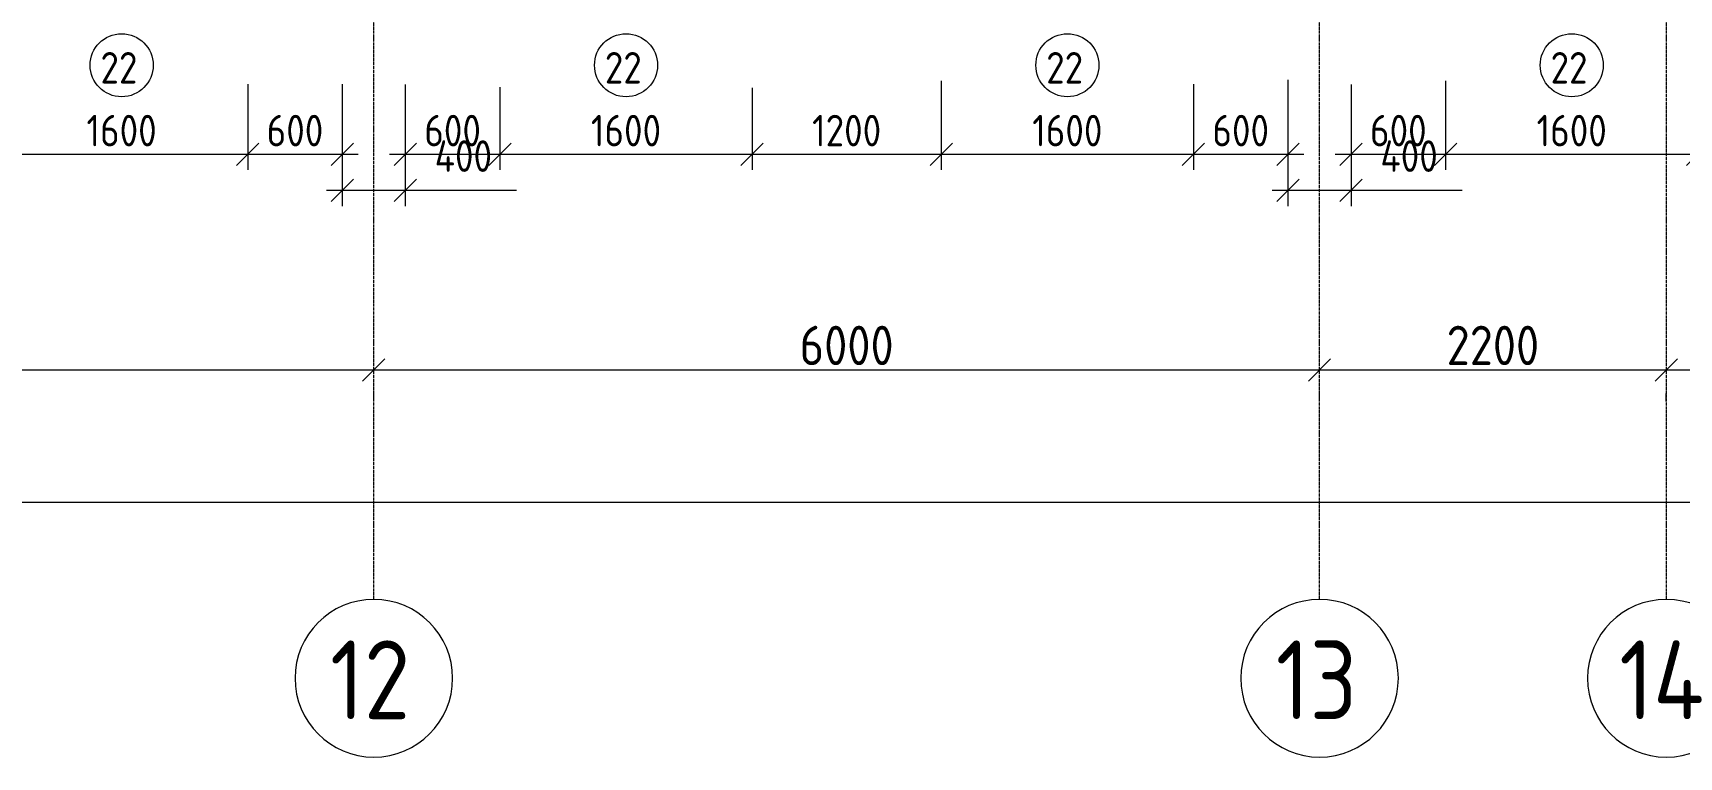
# Model space of a CAD drawing. Header units: millimetres. Extents: x -56773 to 221258, y -262288 to 26541.
# Drawn here: x 31646 to 42090, y -210602 to -206008 of the extents above; entities that cross this region are included whole.
import ezdxf

# ---------------------------------------------------------------- set-up
doc = ezdxf.new("R2010")
doc.units = ezdxf.units.MM
doc.linetypes.add('ADSK_Линия сетки', pattern=[25, 20, -2.5, 0, -2.5])
for name, color, linetype, lineweight in [('Марки окон', 7, 'Continuous', 20), ('Оси', 7, 'Continuous', 9), ('Размеры', 7, 'Continuous', 9)]:
    doc.layers.add(name, color=color, linetype=linetype, lineweight=lineweight)
doc.styles.add('GOST Common', font='', dxfattribs={"width": 0.9, "height": 500})
doc.styles.add('GOST Common_2', font='', dxfattribs={"width": 0.9, "height": 250})
doc.styles.add('GOST Common_3', font='', dxfattribs={"width": 0.9, "height": 200})
doc.styles.get('GOST Common').set_extended_font_data('GOST Common')
doc.styles.get('GOST Common_2').set_extended_font_data('GOST Common')
doc.styles.get('GOST Common_3').set_extended_font_data('GOST Common')
doc.dimstyles.new('ADSK_Основной_2_0', dxfattribs={"dimscale": 304.8, "dimtxt": 201.142999, "dimasz": 0.463911, "dimexe": 0.328084, "dimexo": 0.328084, "dimgap": 0.164042, "dimtad": 1, "dimdec": 3, "dimrnd": 0.001, "dimdsep": 46, "dimtxsty": 'GOST Common_3', "dimblk1": 'OBLIQUE', "dimblk2": 'OBLIQUE', "dimsah": 1, "dimcen": 0.09, "dimdle": 0.328084, "dimazin": 2, "dimtfac": 1, "dimtdec": 4, "dimtix": 1, "dimtmove": 0, "dimatfit": 3, "dimfxl": 1, "dimtvp": 1, "dimtolj": 1, "dimtzin": 0, "dimlwd": 20, "dimlwe": 20, "dimarcsym": 2})
doc.dimstyles.new('ADSK_Основной_2_0_1', dxfattribs={"dimscale": 304.8, "dimtxt": 201.142999, "dimasz": 0.463911, "dimexe": 0.328084, "dimexo": 0.328084, "dimgap": 0.164042, "dimtad": 1, "dimdec": 3, "dimrnd": 0.001, "dimdsep": 46, "dimtxsty": 'GOST Common_3', "dimblk1": 'OBLIQUE', "dimblk2": 'OBLIQUE', "dimsah": 1, "dimcen": 0.09, "dimdle": 0.328084, "dimazin": 2, "dimtfac": 1, "dimtdec": 4, "dimtix": 1, "dimtmove": 1, "dimatfit": 3, "dimfxl": 1, "dimtvp": 1, "dimtolj": 1, "dimtzin": 0, "dimlwd": 20, "dimlwe": 20, "dimarcsym": 2})
doc.dimstyles.new('ADSK_Основной_2_5_мм', dxfattribs={"dimscale": 304.8, "dimtxt": 251.428749, "dimasz": 0.463911, "dimexe": 0.492126, "dimexo": 0.984252, "dimgap": 0.098425, "dimtad": 1, "dimrnd": 0.01, "dimdsep": 46, "dimtxsty": 'GOST Common_2', "dimblk1": 'OBLIQUE', "dimblk2": 'OBLIQUE', "dimsah": 1, "dimcen": 0.09, "dimdle": 0.492126, "dimazin": 2, "dimtfac": 1, "dimtdec": 4, "dimtix": 1, "dimtmove": 0, "dimatfit": 3, "dimfxl": 1, "dimtvp": 1, "dimtolj": 1, "dimtzin": 0, "dimlwd": 20, "dimlwe": 20, "dimarcsym": 2})

# ---------------------------------------------------------------- blocks, each defined once
blk = doc.blocks.new('Ось сетки - Круг_Ø10 мм-8259-Кладочный план 4-го этажа')
at = {"layer": 'Оси', "lineweight": 20}
for start, end in [(360, 180), (180, 360)]:
    blk.add_arc((0, 0), 5, start, end, dxfattribs=at)
blk = doc.blocks.new('_Oblique')
at = {"color": 0, "linetype": 'ByBlock', "lineweight": -2}
blk.add_line((-0.5, -0.5), (0.5, 0.5), dxfattribs=at)
blk = doc.blocks.new('*D5855')
at = {"layer": 'Defpoints', "color": 0, "lineweight": 25, "transparency": 16777216}
for p in [(27809, -208046), (33809, -208046), (33809, -208146)]:
    blk.add_point(p, dxfattribs=at)
at = {"layer": 'Размеры', "color": 0, "lineweight": 20, "transparency": 16777216}
for p, q in [((27659, -208146), (33959, -208146)), ((27809, -208346), (27809, -208296)), ((33809, -208346), (33809, -208296))]:
    blk.add_line(p, q, dxfattribs=at)
at = {"layer": 'Размеры', "color": 0, "lineweight": 20, "transparency": 16777216, "xscale": 141.4, "yscale": 141.4, "zscale": 141.4, "rotation": 180}
blk.add_blockref('_Oblique', (27809, -208146), dxfattribs=at)
at = {"layer": 'Размеры', "color": 0, "lineweight": 20, "transparency": 16777216, "xscale": 141.4, "yscale": 141.4, "zscale": 141.4}
blk.add_blockref('_Oblique', (33809, -208146), dxfattribs=at)
at = {"layer": 'Размеры', "color": 0, "lineweight": 9, "transparency": 16777216, "insert": (30809, -207991), "char_height": 250, "width": 756.84, "attachment_point": 5, "style": 'GOST Common_2'}
blk.add_mtext('\\A1;6000', dxfattribs=at)
blk = doc.blocks.new('*D5856')
at = {"layer": 'Defpoints', "color": 0, "lineweight": 25, "transparency": 16777216}
for p in [(33809, -208046), (39809, -208046), (39809, -208146)]:
    blk.add_point(p, dxfattribs=at)
at = {"layer": 'Размеры', "color": 0, "lineweight": 20, "transparency": 16777216}
for p, q in [((33659, -208146), (39959, -208146)), ((33809, -208346), (33809, -208296)), ((39809, -208346), (39809, -208296))]:
    blk.add_line(p, q, dxfattribs=at)
at = {"layer": 'Размеры', "color": 0, "lineweight": 20, "transparency": 16777216, "xscale": 141.4, "yscale": 141.4, "zscale": 141.4, "rotation": 180}
blk.add_blockref('_Oblique', (33809, -208146), dxfattribs=at)
at = {"layer": 'Размеры', "color": 0, "lineweight": 20, "transparency": 16777216, "xscale": 141.4, "yscale": 141.4, "zscale": 141.4}
blk.add_blockref('_Oblique', (39809, -208146), dxfattribs=at)
at = {"layer": 'Размеры', "color": 0, "lineweight": 9, "transparency": 16777216, "insert": (36809, -207991), "char_height": 250, "width": 756.84, "attachment_point": 5, "style": 'GOST Common_2'}
blk.add_mtext('\\A1;6000', dxfattribs=at)
blk = doc.blocks.new('*D5857')
at = {"layer": 'Defpoints', "color": 0, "lineweight": 25, "transparency": 16777216}
for p in [(39809, -208046), (42009, -208046), (42009, -208146)]:
    blk.add_point(p, dxfattribs=at)
at = {"layer": 'Размеры', "color": 0, "lineweight": 20, "transparency": 16777216}
for p, q in [((39659, -208146), (42159, -208146)), ((39809, -208346), (39809, -208296)), ((42009, -208346), (42009, -208296))]:
    blk.add_line(p, q, dxfattribs=at)
at = {"layer": 'Размеры', "color": 0, "lineweight": 20, "transparency": 16777216, "xscale": 141.4, "yscale": 141.4, "zscale": 141.4, "rotation": 180}
blk.add_blockref('_Oblique', (39809, -208146), dxfattribs=at)
at = {"layer": 'Размеры', "color": 0, "lineweight": 20, "transparency": 16777216, "xscale": 141.4, "yscale": 141.4, "zscale": 141.4}
blk.add_blockref('_Oblique', (42009, -208146), dxfattribs=at)
at = {"layer": 'Размеры', "color": 0, "lineweight": 9, "transparency": 16777216, "insert": (40909, -207991), "char_height": 250, "width": 756.84, "attachment_point": 5, "style": 'GOST Common_2'}
blk.add_mtext('\\A1;2200', dxfattribs=at)
blk = doc.blocks.new('*D5858')
at = {"layer": 'Defpoints', "color": 0, "lineweight": 25, "transparency": 16777216}
for p in [(42009, -208046), (45809, -208046), (45809, -208146)]:
    blk.add_point(p, dxfattribs=at)
at = {"layer": 'Размеры', "color": 0, "lineweight": 20, "transparency": 16777216}
for p, q in [((41859, -208146), (45959, -208146)), ((42009, -208346), (42009, -208296)), ((45809, -208346), (45809, -208296))]:
    blk.add_line(p, q, dxfattribs=at)
at = {"layer": 'Размеры', "color": 0, "lineweight": 20, "transparency": 16777216, "xscale": 141.4, "yscale": 141.4, "zscale": 141.4, "rotation": 180}
blk.add_blockref('_Oblique', (42009, -208146), dxfattribs=at)
at = {"layer": 'Размеры', "color": 0, "lineweight": 20, "transparency": 16777216, "xscale": 141.4, "yscale": 141.4, "zscale": 141.4}
blk.add_blockref('_Oblique', (45809, -208146), dxfattribs=at)
at = {"layer": 'Размеры', "color": 0, "lineweight": 9, "transparency": 16777216, "insert": (43909, -207991), "char_height": 250, "width": 756.84, "attachment_point": 5, "style": 'GOST Common_2'}
blk.add_mtext('\\A1;3800', dxfattribs=at)
blk = doc.blocks.new('*D5869')
at = {"layer": 'Defpoints', "color": 0, "lineweight": 25, "transparency": 16777216}
for p in [(-19591, -208886), (61609, -208886), (61609, -208986)]:
    blk.add_point(p, dxfattribs=at)
at = {"layer": 'Размеры', "color": 0, "lineweight": 20, "transparency": 16777216}
for p, q in [((-19741, -208986), (61759, -208986)), ((-19591, -209186), (-19591, -209136)), ((61609, -209186), (61609, -209136))]:
    blk.add_line(p, q, dxfattribs=at)
at = {"layer": 'Размеры', "color": 0, "lineweight": 20, "transparency": 16777216, "xscale": 141.4, "yscale": 141.4, "zscale": 141.4, "rotation": 180}
blk.add_blockref('_Oblique', (-19591, -208986), dxfattribs=at)
at = {"layer": 'Размеры', "color": 0, "lineweight": 20, "transparency": 16777216, "xscale": 141.4, "yscale": 141.4, "zscale": 141.4}
blk.add_blockref('_Oblique', (61609, -208986), dxfattribs=at)
at = {"layer": 'Размеры', "color": 0, "lineweight": 9, "transparency": 16777216, "insert": (21009, -208831), "char_height": 250, "width": 889.8, "attachment_point": 5, "style": 'GOST Common_2'}
blk.add_mtext('\\A1;81200', dxfattribs=at)
blk = doc.blocks.new('*D5791')
at = {"layer": 'Defpoints', "color": 0, "lineweight": 25, "transparency": 16777216}
for p in [(31409, -206241), (33009, -206233), (33009, -206778)]:
    blk.add_point(p, dxfattribs=at)
at = {"layer": 'Размеры', "color": 0, "lineweight": 20, "transparency": 16777216}
for p, q in [((31409, -206341), (31409, -206878)), ((33009, -206333), (33009, -206878)), ((31309, -206778), (33109, -206778))]:
    blk.add_line(p, q, dxfattribs=at)
at = {"layer": 'Размеры', "color": 0, "lineweight": 20, "transparency": 16777216, "xscale": 141.4, "yscale": 141.4, "zscale": 141.4, "rotation": 180}
blk.add_blockref('_Oblique', (31409, -206778), dxfattribs=at)
at = {"layer": 'Размеры', "color": 0, "lineweight": 20, "transparency": 16777216, "xscale": 141.4, "yscale": 141.4, "zscale": 141.4}
blk.add_blockref('_Oblique', (33009, -206778), dxfattribs=at)
at = {"layer": 'Размеры', "color": 0, "lineweight": 9, "transparency": 16777216, "insert": (32209, -206628), "char_height": 200, "width": 560.47, "attachment_point": 5, "style": 'GOST Common_3'}
blk.add_mtext('\\A1;1600', dxfattribs=at)
blk = doc.blocks.new('*D5792')
at = {"layer": 'Defpoints', "color": 0, "lineweight": 25, "transparency": 16777216}
for p in [(33009, -206233), (33609, -206234), (33609, -206778)]:
    blk.add_point(p, dxfattribs=at)
at = {"layer": 'Размеры', "color": 0, "lineweight": 20, "transparency": 16777216}
for p, q in [((33009, -206333), (33009, -206878)), ((33609, -206334), (33609, -206878)), ((32909, -206778), (33709, -206778))]:
    blk.add_line(p, q, dxfattribs=at)
at = {"layer": 'Размеры', "color": 0, "lineweight": 20, "transparency": 16777216, "xscale": 141.4, "yscale": 141.4, "zscale": 141.4, "rotation": 180}
blk.add_blockref('_Oblique', (33009, -206778), dxfattribs=at)
at = {"layer": 'Размеры', "color": 0, "lineweight": 20, "transparency": 16777216, "xscale": 141.4, "yscale": 141.4, "zscale": 141.4}
blk.add_blockref('_Oblique', (33609, -206778), dxfattribs=at)
at = {"layer": 'Размеры', "color": 0, "lineweight": 9, "transparency": 16777216, "insert": (33309, -206628), "char_height": 200, "width": 454.11, "attachment_point": 5, "style": 'GOST Common_3'}
blk.add_mtext('\\A1;600', dxfattribs=at)
blk = doc.blocks.new('*D5793')
at = {"layer": 'Defpoints', "color": 0, "lineweight": 25, "transparency": 16777216}
for p in [(33609, -206234), (34009, -206235), (34009, -207007)]:
    blk.add_point(p, dxfattribs=at)
at = {"layer": 'Размеры', "color": 0, "lineweight": 20, "transparency": 16777216}
for p, q in [((33609, -206334), (33609, -207107)), ((34009, -206335), (34009, -207107)), ((33509, -207007), (34009, -207007)), ((34009, -207007), (34714, -207007))]:
    blk.add_line(p, q, dxfattribs=at)
at = {"layer": 'Размеры', "color": 0, "lineweight": 20, "transparency": 16777216, "xscale": 141.4, "yscale": 141.4, "zscale": 141.4, "rotation": 180}
blk.add_blockref('_Oblique', (33609, -207007), dxfattribs=at)
at = {"layer": 'Размеры', "color": 0, "lineweight": 20, "transparency": 16777216, "xscale": 141.4, "yscale": 141.4, "zscale": 141.4}
blk.add_blockref('_Oblique', (34009, -207007), dxfattribs=at)
at = {"layer": 'Размеры', "color": 0, "lineweight": 9, "transparency": 16777216, "insert": (34195, -206690), "char_height": 200, "width": 474.56, "attachment_point": 1, "line_spacing_factor": 1.022761, "style": 'GOST Common_3'}
blk.add_mtext('\\A1;400', dxfattribs=at)
blk = doc.blocks.new('*D5794')
at = {"layer": 'Defpoints', "color": 0, "lineweight": 25, "transparency": 16777216}
for p in [(34009, -206235), (34609, -206252), (34609, -206778)]:
    blk.add_point(p, dxfattribs=at)
at = {"layer": 'Размеры', "color": 0, "lineweight": 20, "transparency": 16777216}
for p, q in [((34009, -206335), (34009, -206878)), ((34609, -206352), (34609, -206878)), ((33909, -206778), (34709, -206778))]:
    blk.add_line(p, q, dxfattribs=at)
at = {"layer": 'Размеры', "color": 0, "lineweight": 20, "transparency": 16777216, "xscale": 141.4, "yscale": 141.4, "zscale": 141.4, "rotation": 180}
blk.add_blockref('_Oblique', (34009, -206778), dxfattribs=at)
at = {"layer": 'Размеры', "color": 0, "lineweight": 20, "transparency": 16777216, "xscale": 141.4, "yscale": 141.4, "zscale": 141.4}
blk.add_blockref('_Oblique', (34609, -206778), dxfattribs=at)
at = {"layer": 'Размеры', "color": 0, "lineweight": 9, "transparency": 16777216, "insert": (34309, -206628), "char_height": 200, "width": 454.11, "attachment_point": 5, "style": 'GOST Common_3'}
blk.add_mtext('\\A1;600', dxfattribs=at)
blk = doc.blocks.new('*D5795')
at = {"layer": 'Defpoints', "color": 0, "lineweight": 25, "transparency": 16777216}
for p in [(34609, -206252), (36209, -206256), (36209, -206778)]:
    blk.add_point(p, dxfattribs=at)
at = {"layer": 'Размеры', "color": 0, "lineweight": 20, "transparency": 16777216}
for p, q in [((34609, -206352), (34609, -206878)), ((36209, -206356), (36209, -206878)), ((34509, -206778), (36309, -206778))]:
    blk.add_line(p, q, dxfattribs=at)
at = {"layer": 'Размеры', "color": 0, "lineweight": 20, "transparency": 16777216, "xscale": 141.4, "yscale": 141.4, "zscale": 141.4, "rotation": 180}
blk.add_blockref('_Oblique', (34609, -206778), dxfattribs=at)
at = {"layer": 'Размеры', "color": 0, "lineweight": 20, "transparency": 16777216, "xscale": 141.4, "yscale": 141.4, "zscale": 141.4}
blk.add_blockref('_Oblique', (36209, -206778), dxfattribs=at)
at = {"layer": 'Размеры', "color": 0, "lineweight": 9, "transparency": 16777216, "insert": (35409, -206628), "char_height": 200, "width": 560.47, "attachment_point": 5, "style": 'GOST Common_3'}
blk.add_mtext('\\A1;1600', dxfattribs=at)
blk = doc.blocks.new('*D5796')
at = {"layer": 'Defpoints', "color": 0, "lineweight": 25, "transparency": 16777216}
for p in [(36209, -206256), (37409, -206213), (37409, -206778)]:
    blk.add_point(p, dxfattribs=at)
at = {"layer": 'Размеры', "color": 0, "lineweight": 20, "transparency": 16777216}
for p, q in [((36209, -206356), (36209, -206878)), ((37409, -206313), (37409, -206878)), ((36109, -206778), (37509, -206778))]:
    blk.add_line(p, q, dxfattribs=at)
at = {"layer": 'Размеры', "color": 0, "lineweight": 20, "transparency": 16777216, "xscale": 141.4, "yscale": 141.4, "zscale": 141.4, "rotation": 180}
blk.add_blockref('_Oblique', (36209, -206778), dxfattribs=at)
at = {"layer": 'Размеры', "color": 0, "lineweight": 20, "transparency": 16777216, "xscale": 141.4, "yscale": 141.4, "zscale": 141.4}
blk.add_blockref('_Oblique', (37409, -206778), dxfattribs=at)
at = {"layer": 'Размеры', "color": 0, "lineweight": 9, "transparency": 16777216, "insert": (36809, -206628), "char_height": 200, "width": 560.47, "attachment_point": 5, "style": 'GOST Common_3'}
blk.add_mtext('\\A1;1200', dxfattribs=at)
blk = doc.blocks.new('*D5797')
at = {"layer": 'Defpoints', "color": 0, "lineweight": 25, "transparency": 16777216}
for p in [(37409, -206213), (39009, -206233), (39009, -206778)]:
    blk.add_point(p, dxfattribs=at)
at = {"layer": 'Размеры', "color": 0, "lineweight": 20, "transparency": 16777216}
for p, q in [((37409, -206313), (37409, -206878)), ((39009, -206333), (39009, -206878)), ((37309, -206778), (39109, -206778))]:
    blk.add_line(p, q, dxfattribs=at)
at = {"layer": 'Размеры', "color": 0, "lineweight": 20, "transparency": 16777216, "xscale": 141.4, "yscale": 141.4, "zscale": 141.4, "rotation": 180}
blk.add_blockref('_Oblique', (37409, -206778), dxfattribs=at)
at = {"layer": 'Размеры', "color": 0, "lineweight": 20, "transparency": 16777216, "xscale": 141.4, "yscale": 141.4, "zscale": 141.4}
blk.add_blockref('_Oblique', (39009, -206778), dxfattribs=at)
at = {"layer": 'Размеры', "color": 0, "lineweight": 9, "transparency": 16777216, "insert": (38209, -206628), "char_height": 200, "width": 560.47, "attachment_point": 5, "style": 'GOST Common_3'}
blk.add_mtext('\\A1;1600', dxfattribs=at)
blk = doc.blocks.new('*D5798')
at = {"layer": 'Defpoints', "color": 0, "lineweight": 25, "transparency": 16777216}
for p in [(39009, -206233), (39609, -206207), (39609, -206778)]:
    blk.add_point(p, dxfattribs=at)
at = {"layer": 'Размеры', "color": 0, "lineweight": 20, "transparency": 16777216}
for p, q in [((39009, -206333), (39009, -206878)), ((39609, -206307), (39609, -206878)), ((38909, -206778), (39709, -206778))]:
    blk.add_line(p, q, dxfattribs=at)
at = {"layer": 'Размеры', "color": 0, "lineweight": 20, "transparency": 16777216, "xscale": 141.4, "yscale": 141.4, "zscale": 141.4, "rotation": 180}
blk.add_blockref('_Oblique', (39009, -206778), dxfattribs=at)
at = {"layer": 'Размеры', "color": 0, "lineweight": 20, "transparency": 16777216, "xscale": 141.4, "yscale": 141.4, "zscale": 141.4}
blk.add_blockref('_Oblique', (39609, -206778), dxfattribs=at)
at = {"layer": 'Размеры', "color": 0, "lineweight": 9, "transparency": 16777216, "insert": (39309, -206628), "char_height": 200, "width": 454.11, "attachment_point": 5, "style": 'GOST Common_3'}
blk.add_mtext('\\A1;600', dxfattribs=at)
blk = doc.blocks.new('*D5799')
at = {"layer": 'Defpoints', "color": 0, "lineweight": 25, "transparency": 16777216}
for p in [(39609, -206207), (40009, -206235), (40009, -207007)]:
    blk.add_point(p, dxfattribs=at)
at = {"layer": 'Размеры', "color": 0, "lineweight": 20, "transparency": 16777216}
for p, q in [((39609, -206307), (39609, -207107)), ((40009, -206335), (40009, -207107)), ((39509, -207007), (40009, -207007)), ((40009, -207007), (40714, -207007))]:
    blk.add_line(p, q, dxfattribs=at)
at = {"layer": 'Размеры', "color": 0, "lineweight": 20, "transparency": 16777216, "xscale": 141.4, "yscale": 141.4, "zscale": 141.4, "rotation": 180}
blk.add_blockref('_Oblique', (39609, -207007), dxfattribs=at)
at = {"layer": 'Размеры', "color": 0, "lineweight": 20, "transparency": 16777216, "xscale": 141.4, "yscale": 141.4, "zscale": 141.4}
blk.add_blockref('_Oblique', (40009, -207007), dxfattribs=at)
at = {"layer": 'Размеры', "color": 0, "lineweight": 9, "transparency": 16777216, "insert": (40195, -206690), "char_height": 200, "width": 474.56, "attachment_point": 1, "line_spacing_factor": 1.022761, "style": 'GOST Common_3'}
blk.add_mtext('\\A1;400', dxfattribs=at)
blk = doc.blocks.new('*D5800')
at = {"layer": 'Defpoints', "color": 0, "lineweight": 25, "transparency": 16777216}
for p in [(40009, -206235), (40609, -206213), (40609, -206778)]:
    blk.add_point(p, dxfattribs=at)
at = {"layer": 'Размеры', "color": 0, "lineweight": 20, "transparency": 16777216}
for p, q in [((40009, -206335), (40009, -206878)), ((40609, -206313), (40609, -206878)), ((39909, -206778), (40709, -206778))]:
    blk.add_line(p, q, dxfattribs=at)
at = {"layer": 'Размеры', "color": 0, "lineweight": 20, "transparency": 16777216, "xscale": 141.4, "yscale": 141.4, "zscale": 141.4, "rotation": 180}
blk.add_blockref('_Oblique', (40009, -206778), dxfattribs=at)
at = {"layer": 'Размеры', "color": 0, "lineweight": 20, "transparency": 16777216, "xscale": 141.4, "yscale": 141.4, "zscale": 141.4}
blk.add_blockref('_Oblique', (40609, -206778), dxfattribs=at)
at = {"layer": 'Размеры', "color": 0, "lineweight": 9, "transparency": 16777216, "insert": (40309, -206628), "char_height": 200, "width": 454.11, "attachment_point": 5, "style": 'GOST Common_3'}
blk.add_mtext('\\A1;600', dxfattribs=at)
blk = doc.blocks.new('*D5801')
at = {"layer": 'Defpoints', "color": 0, "lineweight": 25, "transparency": 16777216}
for p in [(40609, -206213), (42209, -206252), (42209, -206778)]:
    blk.add_point(p, dxfattribs=at)
at = {"layer": 'Размеры', "color": 0, "lineweight": 20, "transparency": 16777216}
for p, q in [((40609, -206313), (40609, -206878)), ((42209, -206352), (42209, -206878)), ((40509, -206778), (42309, -206778))]:
    blk.add_line(p, q, dxfattribs=at)
at = {"layer": 'Размеры', "color": 0, "lineweight": 20, "transparency": 16777216, "xscale": 141.4, "yscale": 141.4, "zscale": 141.4, "rotation": 180}
blk.add_blockref('_Oblique', (40609, -206778), dxfattribs=at)
at = {"layer": 'Размеры', "color": 0, "lineweight": 20, "transparency": 16777216, "xscale": 141.4, "yscale": 141.4, "zscale": 141.4}
blk.add_blockref('_Oblique', (42209, -206778), dxfattribs=at)
at = {"layer": 'Размеры', "color": 0, "lineweight": 9, "transparency": 16777216, "insert": (41409, -206628), "char_height": 200, "width": 560.47, "attachment_point": 5, "style": 'GOST Common_3'}
blk.add_mtext('\\A1;1600', dxfattribs=at)
blk = doc.blocks.new('М_окна1 - Маркировка типоразмера-1510237-Кладочный план 4-го этажа')
at = {"layer": 'Марки окон'}
blk.add_circle((0, 0), 2, dxfattribs=at)

msp = doc.modelspace()

# ---------------------------------------------------------------- linework, layer by layer
at = {"layer": 'Оси', "linetype": 'ADSK_Линия сетки', "lineweight": 5}
for p, q in [((33809.3615, -209602.3427), (33809.3615, -188601.0153)), ((39809.3615, -209602.3427), (39809.3615, -188601.0153)), ((42009.3615, -209602.3427), (42009.3615, -188601.0153))]:
    msp.add_line(p, q, dxfattribs=at)

# ---------------------------------------------------------------- block references
at = {"layer": 'Марки окон', "lineweight": 9, "xscale": 99.99999999999993, "yscale": 99.99999999999993, "zscale": 99.99999999999993}
for p in [(32209.3615, -206213.4914), (35409.3615, -206213.4914), (38209.3615, -206213.4914), (41409.3615, -206213.4914)]:
    msp.add_blockref('М_окна1 - Маркировка типоразмера-1510237-Кладочный план 4-го этажа', p, dxfattribs=at)
at = {"layer": 'Оси', "lineweight": 20, "xscale": 99.99999999999993, "yscale": 99.99999999999993, "zscale": 99.99999999999993}
for p in [(33809.3615, -210102.3427), (39809.3615, -210102.3427), (42009.3615, -210102.3427)]:
    msp.add_blockref('Ось сетки - Круг_Ø10 мм-8259-Кладочный план 4-го этажа', p, dxfattribs=at)

# ---------------------------------------------------------------- texts
at = {"layer": 'Марки окон', "lineweight": 5, "char_height": 200, "width": 317.46825, "attachment_point": 1, "style": 'GOST Common_3'}
for insert in [(32074.8041, -206129.7061), (35274.8041, -206129.7061), (38074.8041, -206129.7061), (41274.8041, -206129.7061)]:
    msp.add_mtext('22', dxfattribs=dict(at, insert=insert))
at = {"layer": 'Оси', "char_height": 500, "attachment_point": 1, "style": 'GOST Common'}
for s, insert, width in [('12', (33531.7808, -209862.476), 671.012437), ('13', (39531.7808, -209862.476), 671.012437), ('14', (41711.0808, -209862.476), 721.51875)]:
    msp.add_mtext(s, dxfattribs=dict(at, insert=insert, width=width))

# ---------------------------------------------------------------- dimensions: what is measured, and where the dimension line sits
at = {"layer": 'Размеры', "lineweight": 9}
for base, p1, p2, dimstyle, override, picture, middle in [((33009.3615, -206778.4042), (31409.3615, -206241.4735), (33009.3615, -206233.0913), 'ADSK_Основной_2_0_1', {"dimpost": '<>', "dimfxl": 1600.021957}, '*D5791', (32209.3615, -206628.4042)), ((33609.3615, -206778.4042), (33009.3615, -206233.0913), (33609.3615, -206233.5865), 'ADSK_Основной_2_0_1', {"dimpost": '<>', "dimfxl": 600.000204}, '*D5792', (33309.3615, -206628.4042)), ((34609.3615, -206778.4042), (34009.3615, -206235.3386), (34609.3615, -206251.7405), 'ADSK_Основной_2_0_1', {"dimpost": '<>', "dimfxl": 600.224145}, '*D5794', (34309.3615, -206628.4042)), ((36209.3615, -206778.4042), (34609.3615, -206251.7405), (36209.3615, -206256.4897), 'ADSK_Основной_2_0_1', {"dimpost": '<>', "dimfxl": 1600.007048}, '*D5795', (35409.3615, -206628.4042)), ((37409.3615, -206778.4042), (36209.3615, -206256.4897), (37409.3615, -206213.2828), 'ADSK_Основной_2_0_1', {"dimpost": '<>', "dimfxl": 1200.777594}, '*D5796', (36809.3615, -206628.4042)), ((39009.3615, -206778.4042), (37409.3615, -206213.2828), (39009.3615, -206233.0913), 'ADSK_Основной_2_0_1', {"dimpost": '<>', "dimfxl": 1600.122612}, '*D5797', (38209.3615, -206628.4042)), ((39609.3615, -206778.4042), (39009.3615, -206233.0913), (39609.3615, -206207.4897), 'ADSK_Основной_2_0_1', {"dimpost": '<>', "dimfxl": 600.545952}, '*D5798', (39309.3615, -206628.4042)), ((40609.3615, -206778.4042), (40009.3615, -206235.3386), (40609.3615, -206213.2828), 'ADSK_Основной_2_0_1', {"dimpost": '<>', "dimfxl": 600.405244}, '*D5800', (40309.3615, -206628.4042)), ((42209.3615, -206778.4042), (40609.3615, -206213.2828), (42209.3615, -206251.7405), 'ADSK_Основной_2_0_1', {"dimpost": '<>', "dimfxl": 1600.462119}, '*D5801', (41409.3615, -206628.4042)), ((33809.3615, -208145.7149), (27809.3615, -208045.73), (33809.3615, -208045.73), 'ADSK_Основной_2_5_мм', {"dimpost": '<>', "dimfxl": 6000}, '*D5855', (30809.3615, -207990.7149)), ((39809.3615, -208145.7149), (33809.3615, -208045.73), (39809.3615, -208045.73), 'ADSK_Основной_2_5_мм', {"dimpost": '<>', "dimfxl": 6000}, '*D5856', (36809.3615, -207990.7149)), ((42009.3615, -208145.7149), (39809.3615, -208045.73), (42009.3615, -208045.73), 'ADSK_Основной_2_5_мм', {"dimpost": '<>', "dimfxl": 2200}, '*D5857', (40909.3615, -207990.7149)), ((45809.3615, -208145.7149), (42009.3615, -208045.73), (45809.3615, -208045.73), 'ADSK_Основной_2_5_мм', {"dimpost": '<>', "dimfxl": 3800}, '*D5858', (43909.3615, -207990.7149)), ((61609.3615, -208985.7149), (-19590.6385, -208885.73), (61609.3615, -208885.73), 'ADSK_Основной_2_5_мм', {"dimpost": '<>', "dimfxl": 81200}, '*D5869', (21009.3615, -208830.7149))]:
    dim = msp.add_linear_dim(base=base, p1=p1, p2=p2, dimstyle=dimstyle, override=override, dxfattribs=at)
    dim.commit()
    dim.dimension.update_dxf_attribs({"geometry": picture, "text_midpoint": middle})
for base, p1, p2, override, picture, middle in [((34009.3615, -207007.1289), (33609.3615, -206233.5865), (34009.3615, -206235.3386), {"dimpost": '<>', "dimfxl": 400.003837}, '*D5793', (34432.1901, -207007.1289)), ((40009.3615, -207007.1289), (39609.3615, -206207.4897), (40009.3615, -206235.3386), {"dimpost": '<>', "dimfxl": 400.968281}, '*D5799', (40432.1901, -207007.1289))]:
    dim = msp.add_linear_dim(base=base, p1=p1, p2=p2, dimstyle='ADSK_Основной_2_0', override=override, dxfattribs=at)
    dim.commit()
    dim.dimension.update_dxf_attribs({"geometry": picture, "text_midpoint": middle, "dimtype": 160})

doc.saveas('drawing.dxf')
